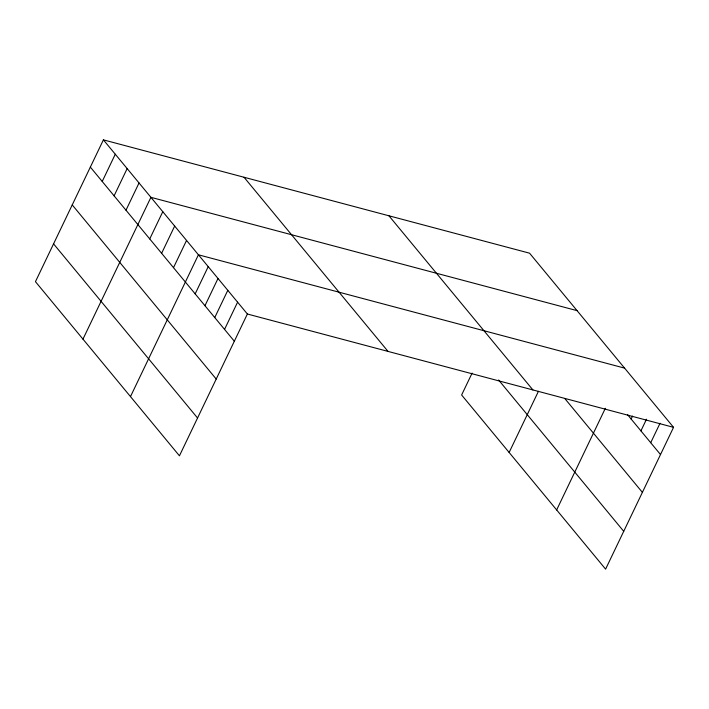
<?xml version="1.0" encoding="UTF-8"?>
<svg xmlns="http://www.w3.org/2000/svg" width="709" height="709" viewBox="0 0 709 709"><rect width="100%" height="100%" fill="white"/><g stroke="black" fill="none" stroke-linecap="round" stroke-linejoin="round"><path stroke-width="1.06" d="M103.399 139.859L35.45 281.668L179.439 455.816L247.379 314.007L103.399 139.859L529.561 253.184L673.55 427.332L605.601 569.141L461.621 394.993L472.105 373.102M102.229 181.46L115.275 154.225M114.105 195.826L127.15 168.591M125.989 210.192L139.035 182.957M82.962 339.141L150.911 197.324L577.082 310.648M149.741 238.924L162.786 211.699M161.625 253.29L174.671 226.065M173.501 267.656L186.547 240.431M130.483 396.606L198.423 254.797L624.594 368.122M195.17 293.872L208.216 266.637M204.963 305.712L218.009 278.477M214.756 317.552L227.802 290.318M224.54 329.393L237.595 302.167M509.133 452.466L538.45 391.279M556.654 509.931L605.353 408.287M631.134 419.037L632.525 416.112M640.918 430.877L646.511 419.205M650.711 442.717L660.035 423.264M247.379 314.007L673.55 427.332M627.633 414.8L660.504 454.558M564.781 398.511L642.389 492.374M388.931 215.784L532.911 389.932M498.604 379.997L623.725 531.325M244.029 177.259L388.018 351.398M90.344 167.094L234.333 341.233M72.229 204.901L216.218 379.049M53.565 243.861L197.554 418.009"/></g></svg>
